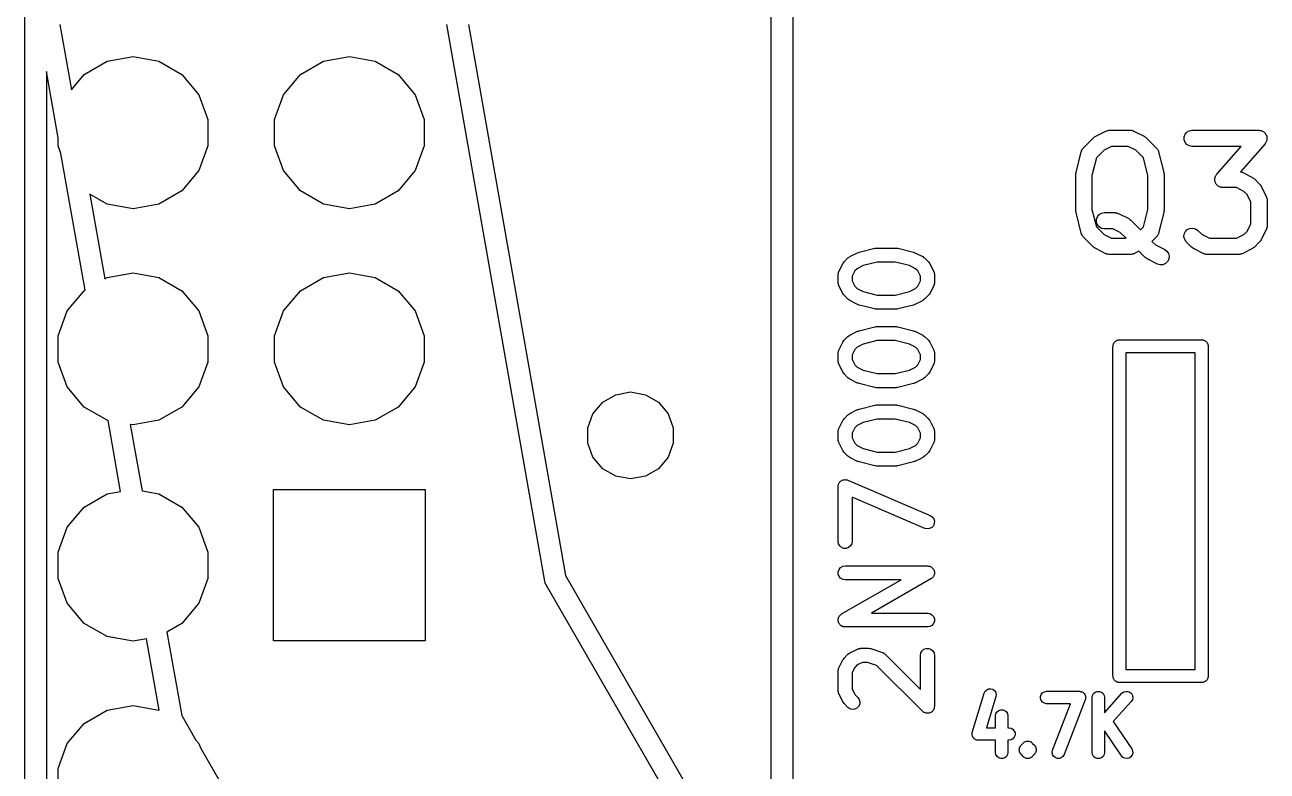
# Model space of a CAD drawing. Extents: x 173.7 to 226.3, y -126 to -74.1.
# Drawn here: x 181 to 192.49, y -106.9 to -100 of the extents above; entities that cross this region are included whole.
import ezdxf

# ---------------------------------------------------------------- set-up
doc = ezdxf.new("R2010")
doc.units = 0
doc.header["$MEASUREMENT"] = 0
doc.layers.add('BLACK', color=7, linetype='CONTINUOUS')

msp = doc.modelspace()

# ---------------------------------------------------------------- linework, layer by layer
at = {"layer": 'Black'}
for p, q in [((181, -112.1), (181, -88)), ((188.1, -91.2635), (188.1, -108.737)), ((187.9, -108.39), (187.9, -91.6099)), ((181.323, -100), (181.43, -100.603)), ((185.81, -105.165), (184.9, -100)), ((185.1, -100), (185.998, -105.096)), ((181.548, -100.462), (181.76, -100.34)), ((181.76, -100.34), (182, -100.297)), ((182, -100.297), (182.24, -100.34)), ((182.24, -100.34), (182.452, -100.462)), ((183.548, -100.462), (183.76, -100.34)), ((183.76, -100.34), (184, -100.297)), ((184, -100.297), (184.24, -100.34)), ((184.24, -100.34), (184.452, -100.462)), ((181.308, -101.047), (181.2, -100.435)), ((181.2, -100.435), (181.2, -112.1)), ((181.43, -100.603), (181.548, -100.462)), ((182.452, -100.462), (182.609, -100.649)), ((183.391, -100.649), (183.548, -100.462)), ((184.452, -100.462), (184.609, -100.649)), ((182.609, -100.649), (182.692, -100.878)), ((183.308, -100.878), (183.391, -100.649)), ((184.609, -100.649), (184.692, -100.878)), ((182.692, -100.878), (182.692, -101.122)), ((183.308, -101.122), (183.308, -100.878)), ((184.692, -100.878), (184.692, -101.122)), ((181.308, -101.122), (181.308, -101.047)), ((190.785, -101.142), (190.88, -101.047)), ((190.88, -101.047), (190.89, -101.04)), ((190.89, -101.04), (190.9, -101.033)), ((190.9, -101.033), (190.995, -100.985)), ((190.995, -100.985), (190.999, -100.984)), ((190.999, -100.984), (191.003, -100.982)), ((191.003, -100.982), (191.012, -100.98)), ((191.012, -100.98), (191.02, -100.978)), ((191.02, -100.978), (191.024, -100.978)), ((191.024, -100.978), (191.029, -100.977)), ((191.029, -100.977), (191.219, -100.977)), ((191.219, -100.977), (191.223, -100.978)), ((191.223, -100.978), (191.228, -100.978)), ((191.228, -100.978), (191.236, -100.98)), ((191.236, -100.98), (191.245, -100.982)), ((191.245, -100.982), (191.248, -100.984)), ((191.248, -100.984), (191.253, -100.985)), ((191.253, -100.985), (191.348, -101.033)), ((191.348, -101.033), (191.357, -101.04)), ((191.357, -101.04), (191.367, -101.047)), ((191.367, -101.047), (191.463, -101.142)), ((191.717, -101.039), (191.726, -101.015)), ((191.717, -101.065), (191.717, -101.039)), ((191.726, -101.09), (191.717, -101.065)), ((191.726, -101.015), (191.742, -100.995)), ((191.742, -100.995), (191.765, -100.982)), ((191.765, -100.982), (191.79, -100.977)), ((191.79, -100.977), (192.41, -100.977)), ((192.41, -100.977), (192.417, -100.979)), ((192.417, -100.979), (192.424, -100.979)), ((192.424, -100.979), (192.429, -100.981)), ((192.429, -100.981), (192.435, -100.982)), ((192.435, -100.982), (192.442, -100.986)), ((192.442, -100.986), (192.448, -100.988)), ((192.448, -100.988), (192.453, -100.992)), ((192.453, -100.992), (192.458, -100.995)), ((192.458, -100.995), (192.462, -101.001)), ((192.462, -101.001), (192.468, -101.005)), ((192.468, -101.005), (192.471, -101.01)), ((192.471, -101.01), (192.474, -101.015)), ((192.474, -101.015), (192.477, -101.022)), ((192.477, -101.022), (192.481, -101.028)), ((192.481, -101.028), (192.481, -101.034)), ((192.481, -101.034), (192.483, -101.039)), ((192.483, -101.065), (192.481, -101.072)), ((192.483, -101.039), (192.483, -101.047)), ((192.483, -101.047), (192.485, -101.054)), ((192.485, -101.054), (192.483, -101.06)), ((192.483, -101.06), (192.483, -101.065)), ((181.334, -101.192), (181.308, -101.122)), ((182.692, -101.122), (182.609, -101.351)), ((183.391, -101.351), (183.308, -101.122)), ((184.692, -101.122), (184.609, -101.351)), ((190.718, -101.368), (190.765, -101.177)), ((190.765, -101.177), (190.768, -101.17)), ((190.768, -101.17), (190.77, -101.164)), ((190.77, -101.164), (190.774, -101.159)), ((190.774, -101.159), (190.776, -101.153)), ((190.776, -101.153), (190.781, -101.148)), ((190.781, -101.148), (190.785, -101.142)), ((190.978, -101.162), (190.906, -101.234)), ((191.046, -101.127), (190.978, -101.162)), ((191.201, -101.127), (191.046, -101.127)), ((191.27, -101.162), (191.201, -101.127)), ((191.342, -101.234), (191.27, -101.162)), ((191.463, -101.142), (191.467, -101.148)), ((191.467, -101.148), (191.472, -101.153)), ((191.472, -101.153), (191.474, -101.159)), ((191.474, -101.159), (191.477, -101.164)), ((191.477, -101.164), (191.479, -101.17)), ((191.479, -101.17), (191.482, -101.177)), ((191.482, -101.177), (191.53, -101.368)), ((191.742, -101.11), (191.726, -101.09)), ((191.765, -101.123), (191.742, -101.11)), ((191.79, -101.127), (191.765, -101.123)), ((192.244, -101.127), (191.79, -101.127)), ((192.02, -101.384), (192.244, -101.127)), ((192.466, -101.102), (192.238, -101.362)), ((192.47, -101.095), (192.466, -101.102)), ((192.474, -101.09), (192.47, -101.095)), ((192.476, -101.084), (192.474, -101.09)), ((192.479, -101.079), (192.476, -101.084)), ((192.481, -101.072), (192.479, -101.079)), ((181.557, -102.457), (181.334, -101.192)), ((190.906, -101.234), (190.865, -101.395)), ((191.382, -101.395), (191.342, -101.234)), ((182.609, -101.351), (182.452, -101.538)), ((183.548, -101.538), (183.391, -101.351)), ((184.609, -101.351), (184.452, -101.538)), ((190.715, -101.386), (190.717, -101.377)), ((190.715, -101.719), (190.715, -101.386)), ((190.717, -101.377), (190.718, -101.368)), ((190.865, -101.395), (190.865, -101.71)), ((191.382, -101.71), (191.382, -101.395)), ((191.53, -101.368), (191.531, -101.377)), ((191.531, -101.377), (191.532, -101.386)), ((191.532, -101.386), (191.532, -101.719)), ((192.005, -101.413), (192.006, -101.406)), ((192.006, -101.406), (192.009, -101.401)), ((192.009, -101.401), (192.011, -101.396)), ((192.011, -101.396), (192.016, -101.39)), ((192.016, -101.39), (192.02, -101.384)), ((192.238, -101.362), (192.245, -101.363)), ((192.245, -101.363), (192.248, -101.365)), ((192.248, -101.365), (192.253, -101.366)), ((192.253, -101.366), (192.348, -101.414)), ((192.001, -101.432), (192.002, -101.426)), ((192.002, -101.439), (192.001, -101.432)), ((192.002, -101.42), (192.005, -101.413)), ((192.002, -101.426), (192.002, -101.42)), ((192.002, -101.446), (192.002, -101.439)), ((192.004, -101.452), (192.002, -101.446)), ((192.005, -101.458), (192.004, -101.452)), ((192.009, -101.464), (192.005, -101.458)), ((192.011, -101.471), (192.009, -101.464)), ((192.015, -101.475), (192.011, -101.471)), ((192.018, -101.48), (192.015, -101.475)), ((192.023, -101.485), (192.018, -101.48)), ((192.028, -101.491), (192.023, -101.485)), ((192.033, -101.494), (192.028, -101.491)), ((192.037, -101.497), (192.033, -101.494)), ((192.044, -101.5), (192.037, -101.497)), ((192.051, -101.504), (192.044, -101.5)), ((192.056, -101.505), (192.051, -101.504)), ((192.062, -101.507), (192.056, -101.505)), ((192.069, -101.507), (192.062, -101.507)), ((192.076, -101.508), (192.069, -101.507)), ((192.201, -101.508), (192.076, -101.508)), ((192.27, -101.543), (192.201, -101.508)), ((192.348, -101.414), (192.357, -101.421)), ((192.357, -101.421), (192.367, -101.428)), ((192.367, -101.428), (192.415, -101.476)), ((192.415, -101.476), (192.422, -101.485)), ((192.422, -101.485), (192.429, -101.495)), ((192.429, -101.495), (192.477, -101.59)), ((181.76, -101.66), (181.6, -101.568)), ((181.6, -101.568), (181.738, -102.352)), ((182.452, -101.538), (182.24, -101.66)), ((183.76, -101.66), (183.548, -101.538)), ((184.452, -101.538), (184.24, -101.66)), ((192.3, -101.573), (192.27, -101.543)), ((192.335, -101.642), (192.3, -101.573)), ((192.335, -101.844), (192.335, -101.642)), ((192.477, -101.59), (192.478, -101.594)), ((192.478, -101.594), (192.48, -101.598)), ((192.48, -101.598), (192.482, -101.607)), ((192.482, -101.607), (192.484, -101.615)), ((192.484, -101.615), (192.484, -101.62)), ((192.484, -101.62), (192.485, -101.624)), ((192.485, -101.624), (192.485, -101.862)), ((182, -101.703), (181.76, -101.66)), ((182.24, -101.66), (182, -101.703)), ((184, -101.703), (183.76, -101.66)), ((184.24, -101.66), (184, -101.703)), ((190.717, -101.728), (190.715, -101.719)), ((190.718, -101.737), (190.717, -101.728)), ((190.765, -101.928), (190.718, -101.737)), ((190.865, -101.71), (190.906, -101.871)), ((190.916, -101.777), (190.933, -101.757)), ((190.933, -101.757), (190.955, -101.744)), ((190.955, -101.744), (190.981, -101.739)), ((190.981, -101.739), (191.076, -101.739)), ((191.076, -101.739), (191.08, -101.74)), ((191.08, -101.74), (191.085, -101.74)), ((191.085, -101.74), (191.093, -101.742)), ((191.093, -101.742), (191.102, -101.744)), ((191.102, -101.744), (191.106, -101.746)), ((191.106, -101.746), (191.11, -101.747)), ((191.11, -101.747), (191.205, -101.795)), ((191.342, -101.871), (191.382, -101.71)), ((191.53, -101.737), (191.482, -101.928)), ((191.531, -101.728), (191.53, -101.737)), ((191.532, -101.719), (191.531, -101.728)), ((190.906, -101.871), (190.978, -101.943)), ((190.907, -101.801), (190.916, -101.777)), ((190.907, -101.827), (190.907, -101.801)), ((190.916, -101.852), (190.907, -101.827)), ((190.933, -101.872), (190.916, -101.852)), ((191.205, -101.795), (191.215, -101.802)), ((191.215, -101.802), (191.224, -101.809)), ((191.224, -101.809), (191.314, -101.899)), ((191.314, -101.899), (191.342, -101.871)), ((192.3, -101.913), (192.335, -101.844)), ((192.484, -101.87), (192.482, -101.879)), ((192.485, -101.862), (192.484, -101.866)), ((192.484, -101.866), (192.484, -101.87)), ((190.768, -101.934), (190.765, -101.928)), ((190.77, -101.941), (190.768, -101.934)), ((190.774, -101.946), (190.77, -101.941)), ((190.776, -101.952), (190.774, -101.946)), ((190.781, -101.957), (190.776, -101.952)), ((190.785, -101.963), (190.781, -101.957)), ((190.88, -102.058), (190.785, -101.963)), ((190.955, -101.885), (190.933, -101.872)), ((190.981, -101.889), (190.955, -101.885)), ((190.978, -101.943), (191.046, -101.977)), ((191.058, -101.889), (190.981, -101.889)), ((191.046, -101.977), (191.181, -101.977)), ((191.127, -101.924), (191.058, -101.889)), ((191.181, -101.977), (191.127, -101.924)), ((191.463, -101.963), (191.42, -102.005)), ((191.467, -101.957), (191.463, -101.963)), ((191.472, -101.952), (191.467, -101.957)), ((191.474, -101.946), (191.472, -101.952)), ((191.477, -101.941), (191.474, -101.946)), ((191.479, -101.934), (191.477, -101.941)), ((191.482, -101.928), (191.479, -101.934)), ((191.716, -101.964), (191.718, -101.938)), ((191.723, -101.989), (191.716, -101.964)), ((191.718, -101.938), (191.729, -101.914)), ((191.729, -101.914), (191.747, -101.896)), ((191.747, -101.896), (191.771, -101.885)), ((191.771, -101.885), (191.797, -101.882)), ((191.797, -101.882), (191.822, -101.889)), ((191.822, -101.889), (191.844, -101.904)), ((191.844, -101.904), (191.883, -101.943)), ((191.883, -101.943), (191.951, -101.977)), ((191.951, -101.977), (192.201, -101.977)), ((192.201, -101.977), (192.27, -101.943)), ((192.27, -101.943), (192.3, -101.913)), ((192.477, -101.895), (192.429, -101.991)), ((192.478, -101.891), (192.477, -101.895)), ((192.48, -101.888), (192.478, -101.891)), ((192.482, -101.879), (192.48, -101.888)), ((188.712, -102.105), (188.857, -102.069)), ((188.857, -102.069), (188.865, -102.068)), ((188.865, -102.068), (188.873, -102.067)), ((188.873, -102.067), (189.054, -102.067)), ((189.054, -102.067), (189.062, -102.068)), ((189.062, -102.068), (189.07, -102.069)), ((189.07, -102.069), (189.215, -102.105)), ((190.89, -102.065), (190.88, -102.058)), ((190.9, -102.072), (190.89, -102.065)), ((190.995, -102.119), (190.9, -102.072)), ((191.299, -102.096), (191.253, -102.119)), ((191.356, -102.153), (191.299, -102.096)), ((191.42, -102.005), (191.454, -102.038)), ((191.454, -102.038), (191.538, -102.081)), ((191.538, -102.081), (191.559, -102.096)), ((191.559, -102.096), (191.574, -102.118)), ((191.737, -102.01), (191.723, -101.989)), ((191.785, -102.058), (191.737, -102.01)), ((191.795, -102.065), (191.785, -102.058)), ((191.805, -102.072), (191.795, -102.065)), ((191.9, -102.119), (191.805, -102.072)), ((192.348, -102.072), (192.253, -102.119)), ((192.357, -102.065), (192.348, -102.072)), ((192.367, -102.058), (192.357, -102.065)), ((192.415, -102.01), (192.367, -102.058)), ((192.422, -102), (192.415, -102.01)), ((192.429, -101.991), (192.422, -102)), ((188.525, -102.284), (188.561, -102.212)), ((188.561, -102.212), (188.567, -102.203)), ((188.567, -102.203), (188.573, -102.195)), ((188.573, -102.195), (188.609, -102.158)), ((188.609, -102.158), (188.618, -102.153)), ((188.618, -102.153), (188.626, -102.146)), ((188.626, -102.146), (188.699, -102.11)), ((188.699, -102.11), (188.706, -102.108)), ((188.706, -102.108), (188.712, -102.105)), ((188.881, -102.196), (188.75, -102.229)), ((189.046, -102.196), (188.881, -102.196)), ((189.177, -102.229), (189.046, -102.196)), ((189.215, -102.105), (189.222, -102.108)), ((189.222, -102.108), (189.229, -102.11)), ((189.229, -102.11), (189.301, -102.146)), ((189.301, -102.146), (189.309, -102.153)), ((189.309, -102.153), (189.318, -102.158)), ((189.318, -102.158), (189.354, -102.195)), ((189.354, -102.195), (189.36, -102.203)), ((189.36, -102.203), (189.366, -102.212)), ((189.366, -102.212), (189.403, -102.284)), ((190.999, -102.121), (190.995, -102.119)), ((191.003, -102.123), (190.999, -102.121)), ((191.012, -102.124), (191.003, -102.123)), ((191.02, -102.127), (191.012, -102.124)), ((191.024, -102.127), (191.02, -102.127)), ((191.029, -102.127), (191.024, -102.127)), ((191.219, -102.127), (191.029, -102.127)), ((191.223, -102.127), (191.219, -102.127)), ((191.228, -102.127), (191.223, -102.127)), ((191.236, -102.124), (191.228, -102.127)), ((191.245, -102.123), (191.236, -102.124)), ((191.248, -102.121), (191.245, -102.123)), ((191.253, -102.119), (191.248, -102.121)), ((191.366, -102.16), (191.356, -102.153)), ((191.376, -102.167), (191.366, -102.16)), ((191.471, -102.215), (191.376, -102.167)), ((191.496, -102.222), (191.471, -102.215)), ((191.546, -102.21), (191.522, -102.221)), ((191.565, -102.192), (191.546, -102.21)), ((191.577, -102.169), (191.565, -102.192)), ((191.574, -102.118), (191.58, -102.143)), ((191.58, -102.143), (191.577, -102.169)), ((191.904, -102.121), (191.9, -102.119)), ((191.908, -102.123), (191.904, -102.121)), ((191.916, -102.124), (191.908, -102.123)), ((191.925, -102.127), (191.916, -102.124)), ((191.929, -102.127), (191.925, -102.127)), ((191.933, -102.127), (191.929, -102.127)), ((192.219, -102.127), (191.933, -102.127)), ((192.223, -102.127), (192.219, -102.127)), ((192.228, -102.127), (192.223, -102.127)), ((192.236, -102.124), (192.228, -102.127)), ((192.245, -102.123), (192.236, -102.124)), ((192.248, -102.121), (192.245, -102.123)), ((192.253, -102.119), (192.248, -102.121)), ((181.76, -102.34), (182, -102.297)), ((182, -102.297), (182.24, -102.34)), ((183.76, -102.34), (184, -102.297)), ((184, -102.297), (184.24, -102.34)), ((188.518, -102.306), (188.521, -102.298)), ((188.519, -102.309), (188.518, -102.306)), ((188.518, -102.313), (188.519, -102.309)), ((188.518, -102.386), (188.518, -102.313)), ((188.521, -102.298), (188.522, -102.291)), ((188.522, -102.291), (188.524, -102.288)), ((188.524, -102.288), (188.525, -102.284)), ((188.672, -102.279), (188.647, -102.328)), ((188.647, -102.328), (188.647, -102.37)), ((188.694, -102.258), (188.672, -102.279)), ((188.75, -102.229), (188.694, -102.258)), ((189.234, -102.258), (189.177, -102.229)), ((189.255, -102.279), (189.234, -102.258)), ((189.28, -102.328), (189.255, -102.279)), ((189.28, -102.37), (189.28, -102.328)), ((189.403, -102.284), (189.404, -102.288)), ((189.404, -102.288), (189.406, -102.291)), ((189.406, -102.291), (189.407, -102.298)), ((189.407, -102.298), (189.409, -102.306)), ((189.409, -102.306), (189.409, -102.309)), ((189.409, -102.309), (189.409, -102.313)), ((189.409, -102.313), (189.409, -102.386)), ((191.522, -102.221), (191.496, -102.222)), ((181.738, -102.352), (181.76, -102.34)), ((182.24, -102.34), (182.452, -102.462)), ((183.548, -102.462), (183.76, -102.34)), ((184.24, -102.34), (184.452, -102.462)), ((188.519, -102.389), (188.518, -102.386)), ((188.518, -102.393), (188.519, -102.389)), ((188.521, -102.4), (188.518, -102.393)), ((188.522, -102.408), (188.521, -102.4)), ((188.524, -102.411), (188.522, -102.408)), ((188.525, -102.415), (188.524, -102.411)), ((188.561, -102.487), (188.525, -102.415)), ((188.647, -102.37), (188.672, -102.42)), ((188.672, -102.42), (188.694, -102.441)), ((188.694, -102.441), (188.75, -102.47)), ((189.177, -102.47), (189.234, -102.441)), ((189.234, -102.441), (189.255, -102.42)), ((189.255, -102.42), (189.28, -102.37)), ((189.403, -102.415), (189.366, -102.487)), ((189.404, -102.411), (189.403, -102.415)), ((189.406, -102.408), (189.404, -102.411)), ((189.407, -102.4), (189.406, -102.408)), ((189.409, -102.393), (189.407, -102.4)), ((189.409, -102.386), (189.409, -102.389)), ((189.409, -102.389), (189.409, -102.393)), ((181.391, -102.649), (181.548, -102.462)), ((181.548, -102.462), (181.557, -102.457)), ((182.452, -102.462), (182.609, -102.649)), ((183.391, -102.649), (183.548, -102.462)), ((184.452, -102.462), (184.609, -102.649)), ((188.567, -102.496), (188.561, -102.487)), ((188.573, -102.504), (188.567, -102.496)), ((188.609, -102.54), (188.573, -102.504)), ((188.618, -102.546), (188.609, -102.54)), ((188.626, -102.553), (188.618, -102.546)), ((188.699, -102.589), (188.626, -102.553)), ((188.75, -102.47), (188.881, -102.502)), ((188.881, -102.502), (189.046, -102.502)), ((189.046, -102.502), (189.177, -102.47)), ((189.301, -102.553), (189.28, -102.563)), ((189.309, -102.546), (189.301, -102.553)), ((189.318, -102.54), (189.309, -102.546)), ((189.354, -102.504), (189.318, -102.54)), ((189.36, -102.496), (189.354, -102.504)), ((189.366, -102.487), (189.36, -102.496)), ((181.308, -102.878), (181.391, -102.649)), ((182.609, -102.649), (182.692, -102.878)), ((183.308, -102.878), (183.391, -102.649)), ((184.609, -102.649), (184.692, -102.878)), ((188.706, -102.591), (188.699, -102.589)), ((188.712, -102.594), (188.706, -102.591)), ((188.857, -102.63), (188.712, -102.594)), ((188.865, -102.631), (188.857, -102.63)), ((188.873, -102.632), (188.865, -102.631)), ((189.054, -102.632), (188.873, -102.632)), ((189.062, -102.631), (189.054, -102.632)), ((189.07, -102.63), (189.062, -102.631)), ((189.215, -102.594), (189.07, -102.63)), ((189.222, -102.591), (189.215, -102.594)), ((189.229, -102.589), (189.222, -102.591)), ((189.28, -102.563), (189.229, -102.589)), ((181.308, -103.122), (181.308, -102.878)), ((182.692, -102.878), (182.692, -103.122)), ((183.308, -103.122), (183.308, -102.878)), ((184.692, -102.878), (184.692, -103.122)), ((188.573, -102.92), (188.609, -102.884)), ((188.609, -102.884), (188.618, -102.878)), ((188.618, -102.878), (188.626, -102.872)), ((188.626, -102.872), (188.699, -102.836)), ((188.699, -102.836), (188.706, -102.834)), ((188.706, -102.834), (188.712, -102.831)), ((188.712, -102.831), (188.857, -102.795)), ((188.857, -102.795), (188.865, -102.794)), ((188.865, -102.794), (188.873, -102.793)), ((188.873, -102.793), (189.054, -102.793)), ((189.054, -102.793), (189.062, -102.794)), ((189.062, -102.794), (189.07, -102.795)), ((189.07, -102.795), (189.215, -102.831)), ((189.215, -102.831), (189.222, -102.834)), ((189.222, -102.834), (189.229, -102.836)), ((189.229, -102.836), (189.301, -102.872)), ((189.301, -102.872), (189.309, -102.878)), ((189.309, -102.878), (189.318, -102.884)), ((189.318, -102.884), (189.354, -102.92)), ((188.521, -103.024), (188.522, -103.017)), ((188.522, -103.017), (188.524, -103.013)), ((188.524, -103.013), (188.525, -103.01)), ((188.525, -103.01), (188.561, -102.937)), ((188.561, -102.937), (188.567, -102.929)), ((188.567, -102.929), (188.573, -102.92)), ((188.672, -103.005), (188.647, -103.054)), ((188.694, -102.983), (188.672, -103.005)), ((188.75, -102.955), (188.694, -102.983)), ((188.881, -102.922), (188.75, -102.955)), ((189.046, -102.922), (188.881, -102.922)), ((189.177, -102.955), (189.046, -102.922)), ((189.234, -102.983), (189.177, -102.955)), ((189.255, -103.005), (189.234, -102.983)), ((189.28, -103.054), (189.255, -103.005)), ((189.354, -102.92), (189.36, -102.929)), ((189.36, -102.929), (189.366, -102.937)), ((189.366, -102.937), (189.403, -103.01)), ((189.403, -103.01), (189.404, -103.013)), ((189.404, -103.013), (189.406, -103.017)), ((189.406, -103.017), (189.407, -103.024)), ((191.059, -102.976), (191.06, -102.971)), ((191.059, -106.024), (191.059, -102.976)), ((191.06, -102.966), (191.062, -102.961)), ((191.06, -102.971), (191.06, -102.966)), ((191.062, -102.961), (191.063, -102.956)), ((191.063, -102.956), (191.066, -102.951)), ((191.066, -102.951), (191.067, -102.946)), ((191.067, -102.946), (191.071, -102.942)), ((191.071, -102.942), (191.073, -102.938)), ((191.073, -102.938), (191.077, -102.934)), ((191.077, -102.934), (191.081, -102.93)), ((191.081, -102.93), (191.085, -102.928)), ((191.085, -102.928), (191.089, -102.924)), ((191.089, -102.924), (191.094, -102.923)), ((191.094, -102.923), (191.099, -102.92)), ((191.099, -102.92), (191.104, -102.919)), ((191.104, -102.919), (191.109, -102.917)), ((191.109, -102.917), (191.114, -102.917)), ((191.114, -102.917), (191.119, -102.916)), ((191.119, -102.916), (191.881, -102.916)), ((191.881, -102.916), (191.886, -102.917)), ((191.886, -102.917), (191.891, -102.917)), ((191.891, -102.917), (191.896, -102.919)), ((191.896, -102.919), (191.901, -102.92)), ((191.901, -102.92), (191.906, -102.923)), ((191.906, -102.923), (191.911, -102.924)), ((191.911, -102.924), (191.915, -102.928)), ((191.915, -102.928), (191.919, -102.93)), ((191.919, -102.93), (191.923, -102.934)), ((191.923, -102.934), (191.927, -102.938)), ((191.927, -102.938), (191.929, -102.942)), ((191.929, -102.942), (191.933, -102.946)), ((191.933, -102.946), (191.934, -102.951)), ((191.934, -102.951), (191.937, -102.956)), ((191.937, -102.956), (191.938, -102.961)), ((191.938, -102.961), (191.94, -102.966)), ((191.94, -102.966), (191.94, -102.971)), ((191.94, -102.971), (191.941, -102.976)), ((191.941, -102.976), (191.941, -106.024)), ((181.391, -103.351), (181.308, -103.122)), ((182.692, -103.122), (182.609, -103.351)), ((183.391, -103.351), (183.308, -103.122)), ((184.692, -103.122), (184.609, -103.351)), ((188.518, -103.031), (188.521, -103.024)), ((188.519, -103.035), (188.518, -103.031)), ((188.518, -103.039), (188.519, -103.035)), ((188.518, -103.111), (188.518, -103.039)), ((188.519, -103.115), (188.518, -103.111)), ((188.518, -103.119), (188.519, -103.115)), ((188.521, -103.126), (188.518, -103.119)), ((188.522, -103.134), (188.521, -103.126)), ((188.524, -103.137), (188.522, -103.134)), ((188.647, -103.054), (188.647, -103.096)), ((188.647, -103.096), (188.672, -103.146)), ((189.255, -103.146), (189.28, -103.096)), ((189.28, -103.096), (189.28, -103.054)), ((189.406, -103.134), (189.404, -103.137)), ((189.407, -103.126), (189.406, -103.134)), ((189.407, -103.024), (189.409, -103.031)), ((189.409, -103.119), (189.407, -103.126)), ((189.409, -103.031), (189.409, -103.035)), ((189.409, -103.035), (189.409, -103.039)), ((189.409, -103.039), (189.409, -103.111)), ((189.409, -103.111), (189.409, -103.115)), ((189.409, -103.115), (189.409, -103.119)), ((191.821, -103.036), (191.179, -103.036)), ((191.179, -103.036), (191.179, -105.964)), ((191.821, -105.964), (191.821, -103.036)), ((188.525, -103.14), (188.524, -103.137)), ((188.561, -103.213), (188.525, -103.14)), ((188.567, -103.221), (188.561, -103.213)), ((188.573, -103.23), (188.567, -103.221)), ((188.609, -103.266), (188.573, -103.23)), ((188.672, -103.146), (188.694, -103.167)), ((188.694, -103.167), (188.75, -103.195)), ((188.75, -103.195), (188.881, -103.228)), ((188.881, -103.228), (189.046, -103.228)), ((189.046, -103.228), (189.177, -103.195)), ((189.177, -103.195), (189.234, -103.167)), ((189.234, -103.167), (189.255, -103.146)), ((189.354, -103.23), (189.318, -103.266)), ((189.36, -103.221), (189.354, -103.23)), ((189.366, -103.213), (189.36, -103.221)), ((189.403, -103.14), (189.366, -103.213)), ((189.404, -103.137), (189.403, -103.14)), ((181.548, -103.538), (181.391, -103.351)), ((182.609, -103.351), (182.452, -103.538)), ((183.548, -103.538), (183.391, -103.351)), ((184.609, -103.351), (184.452, -103.538)), ((188.618, -103.272), (188.609, -103.266)), ((188.626, -103.278), (188.618, -103.272)), ((188.699, -103.315), (188.626, -103.278)), ((188.706, -103.317), (188.699, -103.315)), ((188.712, -103.319), (188.706, -103.317)), ((188.857, -103.356), (188.712, -103.319)), ((188.865, -103.356), (188.857, -103.356)), ((188.873, -103.358), (188.865, -103.356)), ((189.054, -103.358), (188.873, -103.358)), ((189.062, -103.356), (189.054, -103.358)), ((189.07, -103.356), (189.062, -103.356)), ((189.215, -103.319), (189.07, -103.356)), ((189.222, -103.317), (189.215, -103.319)), ((189.229, -103.315), (189.222, -103.317)), ((189.28, -103.289), (189.229, -103.315)), ((189.301, -103.278), (189.28, -103.289)), ((189.309, -103.272), (189.301, -103.278)), ((189.318, -103.266), (189.309, -103.272)), ((186.342, -103.492), (186.463, -103.423)), ((186.463, -103.423), (186.6, -103.398)), ((186.6, -103.398), (186.737, -103.423)), ((186.737, -103.423), (186.858, -103.492)), ((181.76, -103.66), (181.548, -103.538)), ((182.452, -103.538), (182.24, -103.66)), ((183.76, -103.66), (183.548, -103.538)), ((184.452, -103.538), (184.24, -103.66)), ((186.252, -103.599), (186.342, -103.492)), ((186.858, -103.492), (186.948, -103.599)), ((188.626, -103.598), (188.699, -103.561)), ((188.699, -103.561), (188.706, -103.559)), ((188.706, -103.559), (188.712, -103.557)), ((188.712, -103.557), (188.857, -103.52)), ((188.857, -103.52), (188.865, -103.52)), ((188.865, -103.52), (188.873, -103.518)), ((188.873, -103.518), (189.054, -103.518)), ((189.054, -103.518), (189.062, -103.52)), ((189.062, -103.52), (189.07, -103.52)), ((189.07, -103.52), (189.215, -103.557)), ((189.215, -103.557), (189.222, -103.559)), ((189.222, -103.559), (189.229, -103.561)), ((189.229, -103.561), (189.301, -103.598)), ((181.769, -103.662), (181.76, -103.66)), ((181.885, -104.318), (181.769, -103.662)), ((182, -103.703), (181.975, -103.698)), ((181.975, -103.698), (182.084, -104.312)), ((182.24, -103.66), (182, -103.703)), ((184, -103.703), (183.76, -103.66)), ((184.24, -103.66), (184, -103.703)), ((186.205, -103.73), (186.252, -103.599)), ((186.948, -103.599), (186.995, -103.73)), ((188.525, -103.736), (188.561, -103.663)), ((188.561, -103.663), (188.567, -103.655)), ((188.567, -103.655), (188.573, -103.646)), ((188.573, -103.646), (188.609, -103.61)), ((188.609, -103.61), (188.618, -103.604)), ((188.618, -103.604), (188.626, -103.598)), ((188.694, -103.709), (188.672, -103.73)), ((188.75, -103.681), (188.694, -103.709)), ((188.881, -103.648), (188.75, -103.681)), ((189.046, -103.648), (188.881, -103.648)), ((189.177, -103.681), (189.046, -103.648)), ((189.234, -103.709), (189.177, -103.681)), ((189.255, -103.73), (189.234, -103.709)), ((189.301, -103.598), (189.309, -103.604)), ((189.309, -103.604), (189.318, -103.61)), ((189.318, -103.61), (189.354, -103.646)), ((189.354, -103.646), (189.36, -103.655)), ((189.36, -103.655), (189.366, -103.663)), ((189.366, -103.663), (189.403, -103.736)), ((186.205, -103.87), (186.205, -103.73)), ((186.995, -103.73), (186.995, -103.87)), ((188.518, -103.757), (188.521, -103.75)), ((188.519, -103.761), (188.518, -103.757)), ((188.518, -103.765), (188.519, -103.761)), ((188.518, -103.837), (188.518, -103.765)), ((188.521, -103.75), (188.522, -103.742)), ((188.522, -103.742), (188.524, -103.739)), ((188.524, -103.739), (188.525, -103.736)), ((188.672, -103.73), (188.647, -103.78)), ((188.647, -103.78), (188.647, -103.822)), ((188.647, -103.822), (188.672, -103.871)), ((189.28, -103.78), (189.255, -103.73)), ((189.255, -103.871), (189.28, -103.822)), ((189.28, -103.822), (189.28, -103.78)), ((189.403, -103.736), (189.404, -103.739)), ((189.404, -103.739), (189.406, -103.742)), ((189.406, -103.742), (189.407, -103.75)), ((189.407, -103.75), (189.409, -103.757)), ((189.409, -103.757), (189.409, -103.761)), ((189.409, -103.761), (189.409, -103.765)), ((189.409, -103.765), (189.409, -103.837)), ((186.252, -104.001), (186.205, -103.87)), ((186.995, -103.87), (186.948, -104.001)), ((188.519, -103.841), (188.518, -103.837)), ((188.518, -103.845), (188.519, -103.841)), ((188.521, -103.852), (188.518, -103.845)), ((188.522, -103.859), (188.521, -103.852)), ((188.524, -103.863), (188.522, -103.859)), ((188.525, -103.866), (188.524, -103.863)), ((188.561, -103.939), (188.525, -103.866)), ((188.567, -103.947), (188.561, -103.939)), ((188.672, -103.871), (188.694, -103.893)), ((188.694, -103.893), (188.75, -103.921)), ((188.75, -103.921), (188.881, -103.954)), ((189.046, -103.954), (189.177, -103.921)), ((189.177, -103.921), (189.234, -103.893)), ((189.234, -103.893), (189.255, -103.871)), ((189.366, -103.939), (189.36, -103.947)), ((189.403, -103.866), (189.366, -103.939)), ((189.404, -103.863), (189.403, -103.866)), ((189.406, -103.859), (189.404, -103.863)), ((189.407, -103.852), (189.406, -103.859)), ((189.409, -103.845), (189.407, -103.852)), ((189.409, -103.837), (189.409, -103.841)), ((189.409, -103.841), (189.409, -103.845)), ((186.342, -104.108), (186.252, -104.001)), ((186.948, -104.001), (186.858, -104.108)), ((188.573, -103.956), (188.567, -103.947)), ((188.609, -103.992), (188.573, -103.956)), ((188.618, -103.998), (188.609, -103.992)), ((188.626, -104.004), (188.618, -103.998)), ((188.699, -104.04), (188.626, -104.004)), ((188.706, -104.042), (188.699, -104.04)), ((188.712, -104.045), (188.706, -104.042)), ((188.857, -104.081), (188.712, -104.045)), ((188.881, -103.954), (189.046, -103.954)), ((189.215, -104.045), (189.07, -104.081)), ((189.222, -104.042), (189.215, -104.045)), ((189.229, -104.04), (189.222, -104.042)), ((189.28, -104.015), (189.229, -104.04)), ((189.301, -104.004), (189.28, -104.015)), ((189.309, -103.998), (189.301, -104.004)), ((189.318, -103.992), (189.309, -103.998)), ((189.354, -103.956), (189.318, -103.992)), ((189.36, -103.947), (189.354, -103.956)), ((186.463, -104.177), (186.342, -104.108)), ((186.858, -104.108), (186.737, -104.177)), ((188.865, -104.082), (188.857, -104.081)), ((188.873, -104.083), (188.865, -104.082)), ((189.054, -104.083), (188.873, -104.083)), ((189.062, -104.082), (189.054, -104.083)), ((189.07, -104.081), (189.062, -104.082)), ((186.6, -104.202), (186.463, -104.177)), ((186.737, -104.177), (186.6, -104.202)), ((188.518, -104.273), (188.519, -104.265)), ((188.518, -104.781), (188.518, -104.273)), ((188.519, -104.265), (188.52, -104.258)), ((188.52, -104.258), (188.521, -104.254)), ((188.521, -104.254), (188.522, -104.25)), ((188.522, -104.25), (188.526, -104.244)), ((188.526, -104.244), (188.529, -104.237)), ((188.529, -104.237), (188.531, -104.234)), ((188.531, -104.234), (188.533, -104.231)), ((188.533, -104.231), (188.539, -104.226)), ((188.539, -104.226), (188.544, -104.221)), ((188.544, -104.221), (188.547, -104.219)), ((188.547, -104.219), (188.55, -104.216)), ((188.55, -104.216), (188.557, -104.214)), ((188.557, -104.214), (188.564, -104.211)), ((188.564, -104.211), (188.568, -104.21)), ((188.568, -104.21), (188.571, -104.209)), ((188.571, -104.209), (188.579, -104.209)), ((188.579, -104.209), (188.586, -104.208)), ((188.586, -104.208), (188.59, -104.209)), ((188.59, -104.209), (188.594, -104.209)), ((188.594, -104.209), (188.601, -104.211)), ((188.601, -104.211), (188.608, -104.213)), ((188.608, -104.213), (189.37, -104.54)), ((181.548, -104.462), (181.76, -104.34)), ((181.76, -104.34), (181.885, -104.318)), ((182.084, -104.312), (182.24, -104.34)), ((182.24, -104.34), (182.452, -104.462)), ((183.3, -105.7), (183.3, -104.3)), ((183.3, -104.3), (184.7, -104.3)), ((184.7, -104.3), (184.7, -105.7)), ((189.319, -104.659), (188.647, -104.371)), ((188.647, -104.371), (188.647, -104.781)), ((181.391, -104.649), (181.548, -104.462)), ((182.452, -104.462), (182.609, -104.649)), ((189.37, -104.54), (189.389, -104.552)), ((189.389, -104.552), (189.403, -104.57)), ((189.408, -104.614), (189.399, -104.635)), ((189.403, -104.57), (189.409, -104.591)), ((189.409, -104.591), (189.408, -104.614)), ((181.308, -104.878), (181.391, -104.649)), ((182.609, -104.649), (182.692, -104.878)), ((189.341, -104.664), (189.319, -104.659)), ((189.363, -104.661), (189.341, -104.664)), ((189.384, -104.651), (189.363, -104.661)), ((189.399, -104.635), (189.384, -104.651)), ((188.522, -104.803), (188.518, -104.781)), ((188.533, -104.822), (188.522, -104.803)), ((188.55, -104.837), (188.533, -104.822)), ((188.571, -104.844), (188.55, -104.837)), ((188.594, -104.844), (188.571, -104.844)), ((188.615, -104.837), (188.594, -104.844)), ((188.632, -104.822), (188.615, -104.837)), ((188.644, -104.803), (188.632, -104.822)), ((188.647, -104.781), (188.644, -104.803)), ((181.308, -105.122), (181.308, -104.878)), ((182.692, -104.878), (182.692, -105.122)), ((188.519, -105.06), (188.527, -105.038)), ((188.519, -105.082), (188.519, -105.06)), ((188.527, -105.103), (188.519, -105.082)), ((188.527, -105.038), (188.541, -105.021)), ((188.541, -105.021), (188.561, -105.01)), ((188.561, -105.01), (188.583, -105.006)), ((188.583, -105.006), (189.345, -105.006)), ((189.345, -105.006), (189.35, -105.007)), ((189.35, -105.007), (189.356, -105.007)), ((189.356, -105.007), (189.361, -105.009)), ((189.361, -105.009), (189.367, -105.01)), ((189.367, -105.01), (189.372, -105.013)), ((189.372, -105.013), (189.377, -105.015)), ((189.377, -105.015), (189.382, -105.018)), ((189.382, -105.018), (189.386, -105.021)), ((189.386, -105.021), (189.39, -105.026)), ((189.39, -105.026), (189.395, -105.029)), ((189.395, -105.029), (189.397, -105.034)), ((189.397, -105.034), (189.401, -105.038)), ((189.401, -105.038), (189.403, -105.044)), ((189.403, -105.044), (189.406, -105.049)), ((189.406, -105.049), (189.407, -105.054)), ((189.407, -105.054), (189.409, -105.06)), ((189.409, -105.082), (189.407, -105.088)), ((189.409, -105.06), (189.409, -105.065)), ((189.409, -105.065), (189.409, -105.071)), ((189.409, -105.071), (189.409, -105.077)), ((189.409, -105.077), (189.409, -105.082)), ((181.391, -105.351), (181.308, -105.122)), ((182.692, -105.122), (182.609, -105.351)), ((187.9, -108.784), (185.81, -105.165)), ((185.998, -105.096), (187.9, -108.39)), ((188.541, -105.12), (188.527, -105.103)), ((188.561, -105.132), (188.541, -105.12)), ((188.551, -105.45), (189.101, -105.136)), ((188.583, -105.136), (188.561, -105.132)), ((189.101, -105.136), (188.583, -105.136)), ((189.377, -105.127), (188.827, -105.442)), ((189.381, -105.123), (189.377, -105.127)), ((189.386, -105.12), (189.381, -105.123)), ((189.39, -105.116), (189.386, -105.12)), ((189.394, -105.113), (189.39, -105.116)), ((189.397, -105.108), (189.394, -105.113)), ((189.401, -105.103), (189.397, -105.108)), ((189.403, -105.098), (189.401, -105.103)), ((189.405, -105.093), (189.403, -105.098)), ((189.407, -105.088), (189.405, -105.093)), ((181.548, -105.538), (181.391, -105.351)), ((182.609, -105.351), (182.452, -105.538)), ((181.76, -105.66), (181.548, -105.538)), ((182.452, -105.538), (182.314, -105.618)), ((188.518, -105.506), (188.519, -105.501)), ((188.519, -105.512), (188.518, -105.506)), ((188.519, -105.495), (188.521, -105.49)), ((188.519, -105.501), (188.519, -105.495)), ((188.519, -105.518), (188.519, -105.512)), ((188.521, -105.523), (188.519, -105.518)), ((188.521, -105.49), (188.522, -105.484)), ((188.522, -105.528), (188.521, -105.523)), ((188.522, -105.484), (188.525, -105.479)), ((188.525, -105.533), (188.522, -105.528)), ((188.525, -105.479), (188.527, -105.474)), ((188.527, -105.539), (188.525, -105.533)), ((188.527, -105.474), (188.53, -105.469)), ((188.53, -105.543), (188.527, -105.539)), ((188.53, -105.469), (188.533, -105.464)), ((188.533, -105.548), (188.53, -105.543)), ((188.533, -105.464), (188.538, -105.461)), ((188.538, -105.461), (188.541, -105.457)), ((188.541, -105.457), (188.546, -105.454)), ((188.546, -105.454), (188.551, -105.45)), ((188.827, -105.442), (189.345, -105.442)), ((189.345, -105.442), (189.367, -105.445)), ((189.367, -105.445), (189.386, -105.457)), ((189.386, -105.457), (189.401, -105.474)), ((189.401, -105.539), (189.386, -105.556)), ((189.401, -105.474), (189.409, -105.495)), ((189.409, -105.518), (189.401, -105.539)), ((189.409, -105.495), (189.409, -105.518)), ((182, -105.703), (181.76, -105.66)), ((182.314, -105.618), (182.45, -106.388)), ((188.537, -105.551), (188.533, -105.548)), ((188.541, -105.556), (188.537, -105.551)), ((188.546, -105.559), (188.541, -105.556)), ((188.55, -105.562), (188.546, -105.559)), ((188.556, -105.564), (188.55, -105.562)), ((188.561, -105.567), (188.556, -105.564)), ((188.566, -105.568), (188.561, -105.567)), ((188.571, -105.57), (188.566, -105.568)), ((188.577, -105.57), (188.571, -105.57)), ((188.583, -105.571), (188.577, -105.57)), ((189.345, -105.571), (188.583, -105.571)), ((189.367, -105.567), (189.345, -105.571)), ((189.386, -105.556), (189.367, -105.567)), ((182.125, -105.681), (182, -105.703)), ((182.241, -106.34), (182.125, -105.681)), ((184.7, -105.7), (183.3, -105.7)), ((188.626, -105.811), (188.699, -105.775)), ((188.699, -105.775), (188.702, -105.774)), ((188.702, -105.774), (188.706, -105.772)), ((188.706, -105.772), (188.713, -105.771)), ((188.713, -105.771), (188.72, -105.769)), ((188.72, -105.769), (188.724, -105.769)), ((188.724, -105.769), (188.728, -105.768)), ((188.728, -105.768), (188.8, -105.768)), ((188.8, -105.768), (188.811, -105.77)), ((188.811, -105.77), (188.821, -105.771)), ((188.821, -105.771), (188.93, -105.808)), ((189.312, -105.777), (189.333, -105.769)), ((189.333, -105.769), (189.356, -105.769)), ((189.356, -105.769), (189.377, -105.777)), ((188.525, -105.949), (188.561, -105.876)), ((188.561, -105.876), (188.567, -105.868)), ((188.567, -105.868), (188.573, -105.86)), ((188.573, -105.86), (188.609, -105.823)), ((188.609, -105.823), (188.618, -105.817)), ((188.618, -105.817), (188.626, -105.811)), ((188.93, -105.808), (188.933, -105.809)), ((188.933, -105.809), (188.937, -105.81)), ((188.937, -105.81), (188.943, -105.815)), ((188.943, -105.815), (188.95, -105.818)), ((188.95, -105.818), (188.952, -105.821)), ((188.952, -105.821), (188.955, -105.823)), ((188.955, -105.823), (189.28, -106.148)), ((189.28, -105.833), (189.284, -105.811)), ((189.28, -106.148), (189.28, -105.833)), ((189.284, -105.811), (189.295, -105.791)), ((189.295, -105.791), (189.312, -105.777)), ((189.377, -105.777), (189.394, -105.791)), ((189.394, -105.791), (189.406, -105.811)), ((189.406, -105.811), (189.409, -105.833)), ((189.409, -105.833), (189.409, -106.305)), ((188.518, -105.971), (188.521, -105.963)), ((188.519, -105.974), (188.518, -105.971)), ((188.518, -105.978), (188.519, -105.974)), ((188.518, -106.159), (188.518, -105.978)), ((188.521, -105.963), (188.522, -105.956)), ((188.522, -105.956), (188.524, -105.953)), ((188.524, -105.953), (188.525, -105.949)), ((188.672, -105.944), (188.647, -105.993)), ((188.647, -105.993), (188.647, -106.144)), ((188.694, -105.922), (188.672, -105.944)), ((188.743, -105.898), (188.694, -105.922)), ((188.79, -105.898), (188.743, -105.898)), ((188.874, -105.926), (188.79, -105.898)), ((189.299, -106.35), (188.874, -105.926)), ((191.179, -105.964), (191.821, -105.964)), ((191.06, -106.029), (191.059, -106.024)), ((191.06, -106.034), (191.06, -106.029)), ((191.062, -106.039), (191.06, -106.034)), ((191.063, -106.044), (191.062, -106.039)), ((191.066, -106.049), (191.063, -106.044)), ((191.067, -106.054), (191.066, -106.049)), ((191.071, -106.058), (191.067, -106.054)), ((191.073, -106.062), (191.071, -106.058)), ((191.077, -106.066), (191.073, -106.062)), ((191.081, -106.07), (191.077, -106.066)), ((191.085, -106.072), (191.081, -106.07)), ((191.089, -106.076), (191.085, -106.072)), ((191.094, -106.077), (191.089, -106.076)), ((191.099, -106.08), (191.094, -106.077)), ((191.104, -106.081), (191.099, -106.08)), ((191.109, -106.083), (191.104, -106.081)), ((191.114, -106.083), (191.109, -106.083)), ((191.119, -106.084), (191.114, -106.083)), ((191.881, -106.084), (191.119, -106.084)), ((191.886, -106.083), (191.881, -106.084)), ((191.891, -106.083), (191.886, -106.083)), ((191.896, -106.081), (191.891, -106.083)), ((191.901, -106.08), (191.896, -106.081)), ((191.906, -106.077), (191.901, -106.08)), ((191.911, -106.076), (191.906, -106.077)), ((191.915, -106.072), (191.911, -106.076)), ((191.919, -106.07), (191.915, -106.072)), ((191.923, -106.066), (191.919, -106.07)), ((191.927, -106.062), (191.923, -106.066)), ((191.929, -106.058), (191.927, -106.062)), ((191.933, -106.054), (191.929, -106.058)), ((191.934, -106.049), (191.933, -106.054)), ((191.937, -106.044), (191.934, -106.049)), ((191.938, -106.039), (191.937, -106.044)), ((191.94, -106.034), (191.938, -106.039)), ((191.941, -106.024), (191.94, -106.029)), ((191.94, -106.029), (191.94, -106.034)), ((188.519, -106.163), (188.518, -106.159)), ((188.518, -106.167), (188.519, -106.163)), ((188.521, -106.174), (188.518, -106.167)), ((188.522, -106.182), (188.521, -106.174)), ((188.524, -106.185), (188.522, -106.182)), ((188.525, -106.188), (188.524, -106.185)), ((188.561, -106.261), (188.525, -106.188)), ((188.647, -106.144), (188.672, -106.194)), ((188.672, -106.194), (188.701, -106.222)), ((188.701, -106.222), (188.714, -106.241)), ((189.759, -106.545), (189.868, -106.182)), ((189.868, -106.182), (189.877, -106.164)), ((189.877, -106.164), (189.892, -106.151)), ((189.978, -106.215), (189.891, -106.504)), ((189.892, -106.151), (189.91, -106.143)), ((189.91, -106.143), (189.93, -106.142)), ((189.93, -106.142), (189.949, -106.147)), ((189.949, -106.147), (189.965, -106.159)), ((189.965, -106.159), (189.976, -106.176)), ((189.976, -106.176), (189.98, -106.195)), ((189.98, -106.195), (189.978, -106.215)), ((190.389, -106.213), (190.396, -106.194)), ((190.389, -106.232), (190.389, -106.213)), ((190.396, -106.251), (190.389, -106.232)), ((190.396, -106.194), (190.409, -106.179)), ((190.409, -106.179), (190.426, -106.169)), ((190.426, -106.169), (190.446, -106.165)), ((190.446, -106.165), (190.75, -106.165)), ((190.75, -106.165), (190.756, -106.166)), ((190.756, -106.166), (190.761, -106.166)), ((190.761, -106.166), (190.766, -106.168)), ((190.766, -106.168), (190.77, -106.169)), ((190.77, -106.169), (190.775, -106.172)), ((190.775, -106.172), (190.78, -106.174)), ((190.78, -106.174), (190.783, -106.177)), ((190.783, -106.177), (190.787, -106.179)), ((190.787, -106.179), (190.791, -106.183)), ((190.791, -106.183), (190.795, -106.187)), ((190.795, -106.187), (190.797, -106.191)), ((190.797, -106.191), (190.8, -106.194)), ((190.8, -106.194), (190.802, -106.199)), ((190.802, -106.199), (190.804, -106.204)), ((190.804, -106.204), (190.805, -106.208)), ((190.805, -106.208), (190.807, -106.213)), ((190.807, -106.232), (190.805, -106.238)), ((190.807, -106.213), (190.807, -106.218)), ((190.807, -106.218), (190.808, -106.224)), ((190.808, -106.224), (190.807, -106.228)), ((190.807, -106.228), (190.807, -106.232)), ((190.867, -106.223), (190.871, -106.203)), ((190.867, -106.731), (190.867, -106.223)), ((190.871, -106.203), (190.881, -106.186)), ((190.881, -106.186), (190.896, -106.173)), ((190.896, -106.173), (190.915, -106.166)), ((190.915, -106.166), (190.934, -106.166)), ((190.934, -106.166), (190.953, -106.173)), ((190.953, -106.173), (190.968, -106.186)), ((190.968, -106.186), (190.978, -106.203)), ((190.978, -106.203), (190.982, -106.223)), ((190.982, -106.364), (191.143, -106.184)), ((190.982, -106.223), (190.982, -106.364)), ((191.143, -106.184), (191.159, -106.172)), ((191.159, -106.172), (191.178, -106.166)), ((191.178, -106.166), (191.198, -106.167)), ((191.198, -106.167), (191.216, -106.174)), ((191.216, -106.174), (191.231, -106.187)), ((191.231, -106.187), (191.24, -106.205)), ((191.243, -106.225), (191.239, -106.244)), ((191.24, -106.205), (191.243, -106.225)), ((181.548, -106.462), (181.76, -106.34)), ((181.76, -106.34), (182, -106.297)), ((182, -106.297), (182.24, -106.34)), ((182.24, -106.34), (182.241, -106.34)), ((188.567, -106.269), (188.561, -106.261)), ((188.573, -106.278), (188.567, -106.269)), ((188.609, -106.314), (188.573, -106.278)), ((188.628, -106.327), (188.609, -106.314)), ((188.65, -106.333), (188.628, -106.327)), ((188.672, -106.331), (188.65, -106.333)), ((188.692, -106.321), (188.672, -106.331)), ((188.708, -106.305), (188.692, -106.321)), ((188.718, -106.285), (188.708, -106.305)), ((188.714, -106.241), (188.72, -106.263)), ((188.72, -106.263), (188.718, -106.285)), ((189.306, -106.355), (189.299, -106.35)), ((189.394, -106.346), (189.388, -106.352)), ((189.396, -106.344), (189.394, -106.346)), ((189.398, -106.342), (189.396, -106.344)), ((189.401, -106.334), (189.398, -106.342)), ((189.406, -106.327), (189.401, -106.334)), ((189.407, -106.321), (189.406, -106.324)), ((189.406, -106.324), (189.406, -106.327)), ((189.408, -106.313), (189.407, -106.321)), ((189.409, -106.305), (189.408, -106.313)), ((189.988, -106.355), (190.003, -106.342)), ((190.003, -106.342), (190.022, -106.336)), ((190.022, -106.336), (190.042, -106.336)), ((190.042, -106.336), (190.06, -106.342)), ((190.06, -106.342), (190.076, -106.355)), ((190.409, -106.266), (190.396, -106.251)), ((190.426, -106.276), (190.409, -106.266)), ((190.446, -106.28), (190.426, -106.276)), ((190.667, -106.28), (190.446, -106.28)), ((190.501, -106.71), (190.667, -106.28)), ((190.804, -106.243), (190.608, -106.751)), ((190.805, -106.238), (190.804, -106.243)), ((191.228, -106.261), (191.062, -106.445)), ((191.239, -106.244), (191.228, -106.261)), ((181.391, -106.649), (181.548, -106.462)), ((182.45, -106.388), (182.582, -106.617)), ((189.312, -106.361), (189.306, -106.355)), ((189.315, -106.362), (189.312, -106.361)), ((189.317, -106.363), (189.315, -106.362)), ((189.326, -106.365), (189.317, -106.363)), ((189.333, -106.368), (189.326, -106.365)), ((189.336, -106.368), (189.333, -106.368)), ((189.339, -106.369), (189.336, -106.368)), ((189.348, -106.368), (189.339, -106.369)), ((189.356, -106.368), (189.348, -106.368)), ((189.359, -106.367), (189.356, -106.368)), ((189.361, -106.367), (189.359, -106.367)), ((189.369, -106.364), (189.361, -106.367)), ((189.377, -106.361), (189.369, -106.364)), ((189.379, -106.359), (189.377, -106.361)), ((189.382, -106.358), (189.379, -106.359)), ((189.388, -106.352), (189.382, -106.358)), ((189.975, -106.392), (189.978, -106.372)), ((189.975, -106.504), (189.975, -106.392)), ((189.978, -106.372), (189.988, -106.355)), ((190.076, -106.355), (190.086, -106.372)), ((190.086, -106.372), (190.089, -106.392)), ((190.089, -106.392), (190.089, -106.504)), ((191.062, -106.445), (191.233, -106.699)), ((189.757, -106.565), (189.758, -106.558)), ((189.758, -106.568), (189.757, -106.565)), ((189.758, -106.551), (189.759, -106.548)), ((189.758, -106.558), (189.758, -106.551)), ((189.758, -106.571), (189.758, -106.568)), ((189.76, -106.577), (189.758, -106.571)), ((189.759, -106.548), (189.759, -106.545)), ((189.762, -106.584), (189.76, -106.577)), ((189.891, -106.504), (189.975, -106.504)), ((190.089, -106.504), (190.097, -106.504)), ((190.097, -106.504), (190.117, -106.508)), ((190.117, -106.508), (190.134, -106.517)), ((190.134, -106.517), (190.147, -106.533)), ((190.147, -106.533), (190.154, -106.551)), ((190.154, -106.571), (190.147, -106.59)), ((190.154, -106.551), (190.154, -106.571)), ((190.983, -106.533), (190.982, -106.535)), ((190.982, -106.535), (190.982, -106.731)), ((191.138, -106.763), (190.983, -106.533)), ((181.308, -106.878), (181.391, -106.649)), ((182.582, -106.617), (182.609, -106.649)), ((182.609, -106.649), (182.623, -106.687)), ((182.623, -106.687), (184.046, -109.153)), ((189.764, -106.587), (189.762, -106.584)), ((189.765, -106.59), (189.764, -106.587)), ((189.769, -106.595), (189.765, -106.59)), ((189.773, -106.6), (189.769, -106.595)), ((189.775, -106.602), (189.773, -106.6)), ((189.777, -106.605), (189.775, -106.602)), ((189.783, -106.608), (189.777, -106.605)), ((189.789, -106.612), (189.783, -106.608)), ((189.792, -106.613), (189.789, -106.612)), ((189.795, -106.615), (189.792, -106.613)), ((189.801, -106.616), (189.795, -106.615)), ((189.808, -106.618), (189.801, -106.616)), ((189.811, -106.618), (189.808, -106.618)), ((189.814, -106.618), (189.811, -106.618)), ((189.975, -106.618), (189.814, -106.618)), ((189.975, -106.731), (189.975, -106.618)), ((190.097, -106.618), (190.089, -106.618)), ((190.089, -106.618), (190.089, -106.731)), ((190.117, -106.615), (190.097, -106.618)), ((190.134, -106.605), (190.117, -106.615)), ((190.147, -106.59), (190.134, -106.605)), ((190.194, -106.697), (190.195, -106.689)), ((190.195, -106.689), (190.196, -106.687)), ((190.196, -106.687), (190.197, -106.685)), ((190.197, -106.685), (190.201, -106.678)), ((190.201, -106.678), (190.205, -106.671)), ((190.205, -106.671), (190.206, -106.67)), ((190.206, -106.67), (190.207, -106.668)), ((190.207, -106.668), (190.229, -106.644)), ((190.229, -106.644), (190.235, -106.639)), ((190.235, -106.639), (190.241, -106.634)), ((190.241, -106.634), (190.242, -106.633)), ((190.242, -106.633), (190.243, -106.633)), ((190.243, -106.633), (190.244, -106.632)), ((190.244, -106.632), (190.245, -106.632)), ((190.245, -106.632), (190.252, -106.629)), ((190.252, -106.629), (190.26, -106.626)), ((190.26, -106.626), (190.261, -106.626)), ((190.261, -106.626), (190.261, -106.626)), ((190.261, -106.626), (190.262, -106.626)), ((190.262, -106.626), (190.263, -106.626)), ((190.263, -106.626), (190.271, -106.626)), ((190.271, -106.626), (190.279, -106.626)), ((190.279, -106.626), (190.28, -106.626)), ((190.28, -106.626), (190.281, -106.626)), ((190.281, -106.626), (190.282, -106.626)), ((190.282, -106.626), (190.283, -106.626)), ((190.283, -106.626), (190.291, -106.629)), ((190.291, -106.629), (190.298, -106.632)), ((190.298, -106.632), (190.299, -106.632)), ((190.299, -106.632), (190.3, -106.633)), ((190.3, -106.633), (190.301, -106.633)), ((190.301, -106.633), (190.302, -106.634)), ((190.302, -106.634), (190.308, -106.639)), ((190.308, -106.639), (190.314, -106.644)), ((190.314, -106.644), (190.336, -106.668)), ((190.336, -106.668), (190.337, -106.67)), ((190.337, -106.67), (190.338, -106.671)), ((190.338, -106.671), (190.342, -106.678)), ((190.342, -106.678), (190.346, -106.685)), ((190.346, -106.685), (190.347, -106.687)), ((190.347, -106.687), (190.348, -106.689)), ((190.348, -106.689), (190.349, -106.697)), ((189.978, -106.75), (189.975, -106.731)), ((189.988, -106.767), (189.978, -106.75)), ((190.003, -106.78), (189.988, -106.767)), ((190.022, -106.787), (190.003, -106.78)), ((190.042, -106.787), (190.022, -106.787)), ((190.06, -106.78), (190.042, -106.787)), ((190.076, -106.767), (190.06, -106.78)), ((190.086, -106.75), (190.076, -106.767)), ((190.089, -106.731), (190.086, -106.75)), ((190.193, -106.704), (190.194, -106.697)), ((190.193, -106.706), (190.193, -106.704)), ((190.193, -106.708), (190.193, -106.706)), ((190.194, -106.716), (190.193, -106.708)), ((190.195, -106.724), (190.194, -106.716)), ((190.196, -106.726), (190.195, -106.724)), ((190.197, -106.728), (190.196, -106.726)), ((190.201, -106.735), (190.197, -106.728)), ((190.205, -106.742), (190.201, -106.735)), ((190.206, -106.743), (190.205, -106.742)), ((190.207, -106.745), (190.206, -106.743)), ((190.229, -106.769), (190.207, -106.745)), ((190.235, -106.774), (190.229, -106.769)), ((190.241, -106.779), (190.235, -106.774)), ((190.242, -106.779), (190.241, -106.779)), ((190.243, -106.78), (190.242, -106.779)), ((190.244, -106.78), (190.243, -106.78)), ((190.245, -106.781), (190.244, -106.78)), ((190.252, -106.783), (190.245, -106.781)), ((190.26, -106.786), (190.252, -106.783)), ((190.261, -106.786), (190.26, -106.786)), ((190.261, -106.787), (190.261, -106.786)), ((190.262, -106.787), (190.261, -106.787)), ((190.263, -106.787), (190.262, -106.787)), ((190.271, -106.787), (190.263, -106.787)), ((190.279, -106.787), (190.271, -106.787)), ((190.28, -106.787), (190.279, -106.787)), ((190.281, -106.787), (190.28, -106.787)), ((190.282, -106.786), (190.281, -106.787)), ((190.283, -106.786), (190.282, -106.786)), ((190.291, -106.783), (190.283, -106.786)), ((190.298, -106.781), (190.291, -106.783)), ((190.299, -106.78), (190.298, -106.781)), ((190.3, -106.78), (190.299, -106.78)), ((190.301, -106.779), (190.3, -106.78)), ((190.302, -106.779), (190.301, -106.779)), ((190.308, -106.774), (190.302, -106.779)), ((190.314, -106.769), (190.308, -106.774)), ((190.336, -106.745), (190.314, -106.769)), ((190.337, -106.743), (190.336, -106.745)), ((190.338, -106.742), (190.337, -106.743)), ((190.342, -106.735), (190.338, -106.742)), ((190.346, -106.728), (190.342, -106.735)), ((190.347, -106.726), (190.346, -106.728)), ((190.348, -106.724), (190.347, -106.726)), ((190.349, -106.716), (190.348, -106.724)), ((190.349, -106.697), (190.35, -106.704)), ((190.35, -106.708), (190.349, -106.716)), ((190.35, -106.704), (190.35, -106.706)), ((190.35, -106.706), (190.35, -106.708)), ((190.497, -106.729), (190.501, -106.71)), ((190.5, -106.749), (190.497, -106.729)), ((190.51, -106.766), (190.5, -106.749)), ((190.525, -106.779), (190.51, -106.766)), ((190.543, -106.787), (190.525, -106.779)), ((190.563, -106.787), (190.543, -106.787)), ((190.582, -106.781), (190.563, -106.787)), ((190.597, -106.768), (190.582, -106.781)), ((190.608, -106.751), (190.597, -106.768)), ((190.871, -106.75), (190.867, -106.731)), ((190.881, -106.767), (190.871, -106.75)), ((190.896, -106.78), (190.881, -106.767)), ((190.915, -106.787), (190.896, -106.78)), ((190.934, -106.787), (190.915, -106.787)), ((190.953, -106.78), (190.934, -106.787)), ((190.968, -106.767), (190.953, -106.78)), ((190.978, -106.75), (190.968, -106.767)), ((190.982, -106.731), (190.978, -106.75)), ((191.152, -106.777), (191.138, -106.763)), ((191.17, -106.785), (191.152, -106.777)), ((191.19, -106.788), (191.17, -106.785)), ((191.209, -106.783), (191.19, -106.788)), ((191.226, -106.772), (191.209, -106.783)), ((191.237, -106.756), (191.226, -106.772)), ((191.233, -106.699), (191.241, -106.717)), ((191.243, -106.737), (191.237, -106.756)), ((191.241, -106.717), (191.243, -106.737)), ((181.308, -107.122), (181.308, -106.878))]:
    msp.add_line(p, q, dxfattribs=at)

doc.saveas('drawing.dxf')
